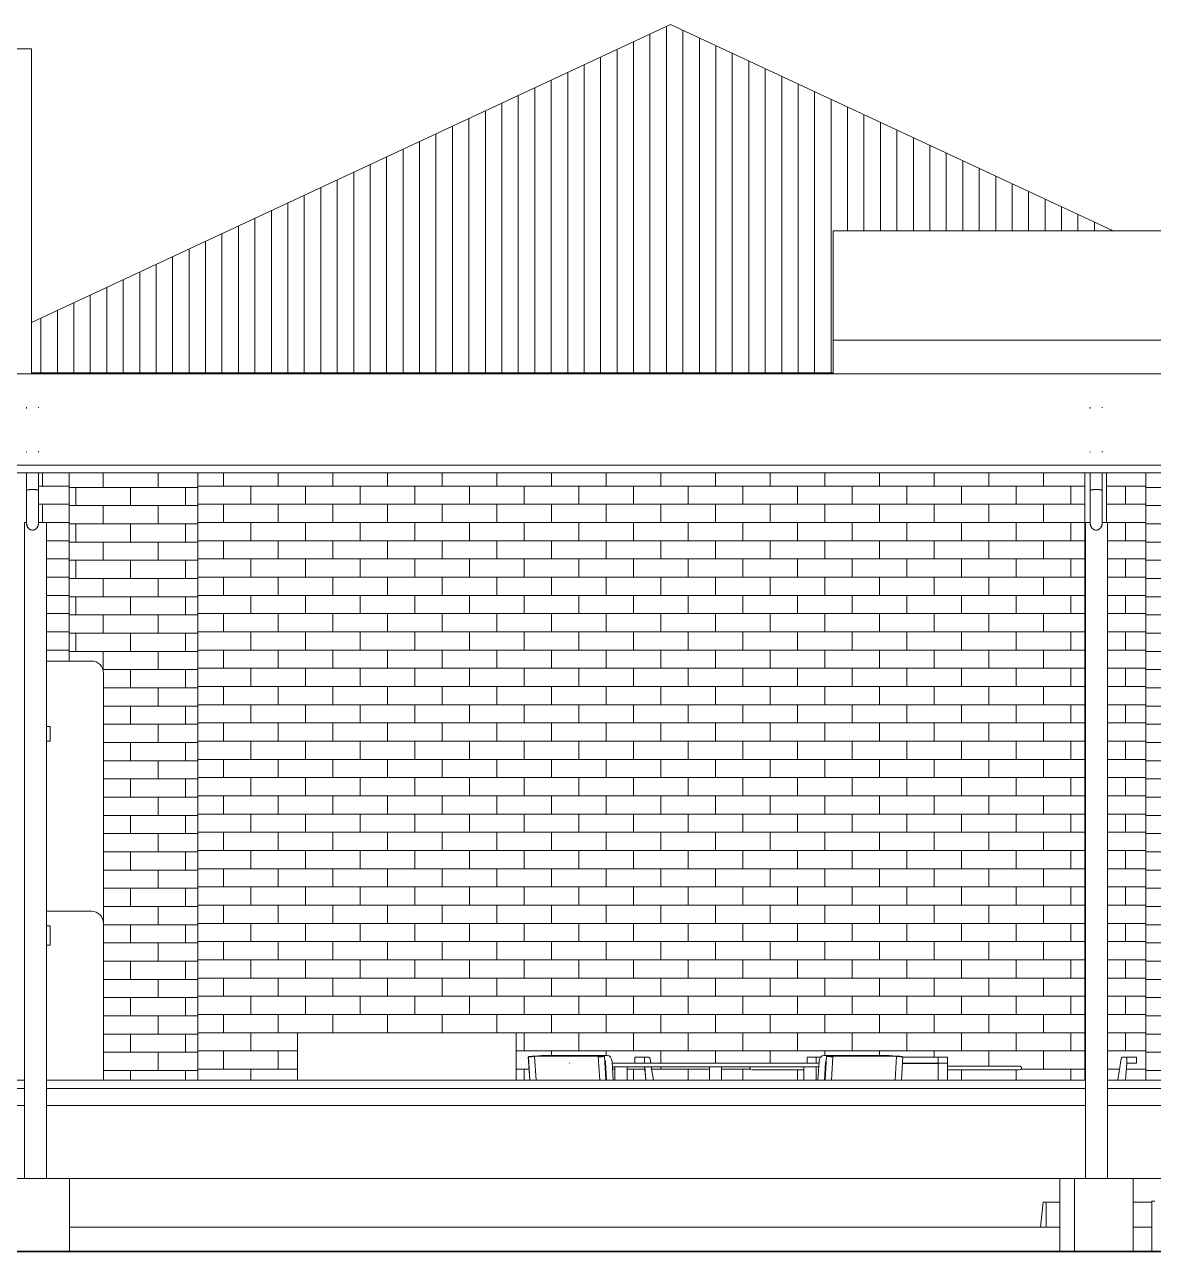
# Model space of a CAD drawing. Header units: inches. Extents: x 22 to 382261, y 22 to 371281.
# Drawn here: x 193110 to 197756, y 140255 to 145305 of the extents above; entities that cross this region are included whole.
import ezdxf

# ---------------------------------------------------------------- set-up
doc = ezdxf.new("R2010")
doc.units = ezdxf.units.IN
doc.header["$MEASUREMENT"] = 0
for name, color, linetype, lineweight in [('A-FLOR', 192, 'Continuous', 9), ('A-GENM', 13, 'Continuous', 9), ('A-GLAZ-CURT', 52, 'Continuous', 9), ('A-ROOF', 132, 'Continuous', 9), ('A-ROOF-OTLN', 132, 'Continuous', 9), ('A-ROOF-PATT', 132, 'Continuous', 9), ('A-WALL', 113, 'Continuous', 9), ('A-WALL-PATT', 111, 'Continuous', 9), ('I-FURN', 30, 'Continuous', 9), ('Q-CASE', 31, 'Continuous', 9)]:
    doc.layers.add(name, color=color, linetype=linetype, lineweight=lineweight)
pattern_1 = [(0, (609.6, 300), (0, 75), []), (90, (609.6, 300), (-112.5, 75), [75, -75])]

# ---------------------------------------------------------------- blocks, each defined once
blk = doc.blocks.new('Casework 1 - Casework 1-382926-Right Side Elevation')
at = {"layer": 'Q-CASE'}
for p, q in [((-27404.6, 3289.4), (-27404.6, 3292)), ((-27354.6, 3293.4), (-27354.6, 3292.4)), ((-27354.6, 3289.4), (-27354.6, 3292)), ((-23027.4, 3289.4), (-23027.4, 3292)), ((-22977.4, 3293.4), (-22977.4, 3292.4)), ((-22977.4, 3289.4), (-22977.4, 3292)), ((-27354.6, 3000), (-27354.6, 3189.7)), ((-22977.4, 3000), (-22977.4, 3189.7)), ((-27404.6, 3155.2), (-27404.6, 3160.7)), ((-27404.6, 3155.2), (-27404.6, 3000)), ((-27404.6, 3131.2), (-27404.6, 3000)), ((-27354.6, 3000), (-27354.6, 3131.2)), ((-23027.4, 3155.2), (-23027.4, 3160.7)), ((-23027.4, 3155.2), (-23027.4, 3000)), ((-23027.4, 3131.2), (-23027.4, 3000)), ((-22977.4, 3000), (-22977.4, 3131.2)), ((-27412.5, 3000), (-27412.5, 300)), ((-27404.5, 3000), (-27412.5, 3000)), ((-27322.5, 3000), (-27353.1, 3000)), ((-27322.5, 300), (-27322.5, 3000)), ((-23046.1, 3000), (-23046.1, 300)), ((-23027.2, 3000), (-23046.1, 3000)), ((-22956.1, 3000), (-22977.3, 3000)), ((-22956.1, 300), (-22956.1, 3000)), ((-27469.4, 300), (-27226.8, 300)), ((-27226.8, 0), (-27226.8, 300)), ((-23152.7, 300), (-23092.2, 300)), ((-23152.7, 300), (-23152.7, 0)), ((-23092.2, 300), (-22849.6, 300)), ((-23092.2, 0), (-23092.2, 300)), ((-22849.6, 0), (-22849.6, 300)), ((-23220.4, 203.3), (-23232.1, 100)), ((-23208.3, 203.3), (-23220.4, 203.3)), ((-23208.3, 100), (-23208.3, 203.3)), ((-23208.3, 203.3), (-23152.7, 203.3)), ((-22849.6, 203.3), (-22772.8, 203.3)), ((-22760.7, 207.1), (-22772.8, 207.1)), ((-22772.8, 207.1), (-22772.8, 0)), ((-27226.8, 100), (-23152.7, 100)), ((-22849.6, 100), (-22772.8, 100))]:
    blk.add_line(p, q, dxfattribs=at)
at = {"layer": 'Q-CASE', "flags": 128}
for points in [[(-27404.6, 3473.1), (-27404.5, 3474.1), (-27404.4, 3475.1)], [(-27404.6, 3469.2), (-27404.6, 3472), (-27404.6, 3472.1)], [(-27354.7, 3474.4), (-27354.6, 3473.4), (-27354.6, 3472.4), (-27354.6, 3472.1)], [(-23027.4, 3473.1), (-23027.3, 3474.1), (-23027.2, 3475.1)], [(-23027.4, 3469.2), (-23027.4, 3472), (-23027.4, 3472.1)], [(-22977.5, 3474.4), (-22977.4, 3473.4), (-22977.4, 3472.4), (-22977.4, 3472.1)], [(-27404.6, 3195), (-27404.6, 3200.3), (-27404.6, 3204.7)], [(-27404.6, 3204.7), (-27404.6, 3167.6), (-27404.6, 3131.2)], [(-27404.6, 3204.7), (-27404.6, 3184.3), (-27404.6, 3156), (-27404.6, 3124.5), (-27404.6, 3089.8), (-27404.6, 3052.1), (-27404.6, 3011.4), (-27404.6, 3000)], [(-27404.6, 3000), (-27404.6, 3041.5), (-27404.6, 3080), (-27404.6, 3115.5), (-27404.6, 3147.9), (-27404.6, 3177.1), (-27404.6, 3203)], [(-27354.6, 3131.2), (-27354.6, 3177.8), (-27354.6, 3204.7)], [(-23027.4, 3195), (-23027.4, 3200.3), (-23027.4, 3204.7)], [(-23027.4, 3204.7), (-23027.4, 3167.6), (-23027.4, 3131.2)], [(-23027.4, 3204.7), (-23027.4, 3184.3), (-23027.4, 3156), (-23027.4, 3124.5), (-23027.4, 3089.8), (-23027.4, 3052.1), (-23027.4, 3011.4), (-23027.4, 3000)], [(-23027.4, 3000), (-23027.4, 3041.5), (-23027.4, 3080), (-23027.4, 3115.5), (-23027.4, 3147.9), (-23027.4, 3177.1), (-23027.4, 3203)], [(-22977.4, 3131.2), (-22977.4, 3177.8), (-22977.4, 3204.7)], [(-27354.6, 3000), (-27354.6, 3041.5), (-27354.6, 3055.5)], [(-22977.4, 3000), (-22977.4, 3041.5), (-22977.4, 3055.5)]]:
    blk.add_lwpolyline(points, dxfattribs=at)
at = {"layer": 'Q-CASE'}
for centre in [(-27374.6, 3000), (-22997.4, 3000)]:
    blk.add_ellipse(centre, major_axis=(20, 0), ratio=0.642788, start_param=6.14544, end_param=6.283185, dxfattribs=at)
for points, knots in [([(-27404.3, 3130.5), (-27404.4, 3130.6), (-27404.6, 3130.8), (-27404.6, 3131.2), (-27404.6, 3131.5), (-27404.4, 3131.8), (-27404.1, 3132.2), (-27403.6, 3132.5), (-27403.1, 3132.8), (-27402.7, 3133), (-27402.3, 3133.1), (-27401.9, 3133.3), (-27401.3, 3133.5), (-27400.4, 3133.8), (-27399.4, 3134), (-27398.5, 3134.2), (-27397.8, 3134.3), (-27397, 3134.5), (-27396, 3134.6), (-27394.5, 3134.9), (-27392.9, 3135.1), (-27391.4, 3135.3), (-27390.3, 3135.3), (-27389.1, 3135.4), (-27387.5, 3135.4), (-27384.5, 3135.5), (-27381.6, 3135.6), (-27379.6, 3135.7)], [-0.5555556, -0.5555556, -0.5555556, -0.5555556, -0.5277778, -0.5, -0.4722222, -0.4444444, -0.4166667, -0.3888889, -0.3611111, -0.3472222, -0.3333333, -0.3194444, -0.3055556, -0.2777778, -0.25, -0.2361111, -0.2222222, -0.2083333, -0.1944444, -0.1666667, -0.1388889, -0.125, -0.1111111, -0.0972222, -0.0833333, -0.0555556, 0, 0, 0, 0]), ([(-27379.6, 3135.7), (-27377.6, 3135.6), (-27374.7, 3135.5), (-27371.7, 3135.4), (-27370.1, 3135.4), (-27368.9, 3135.3), (-27367.8, 3135.3), (-27366.3, 3135.1), (-27364.7, 3134.9), (-27363.3, 3134.6), (-27362.2, 3134.5), (-27361.4, 3134.3), (-27360.7, 3134.2), (-27359.8, 3134), (-27358.8, 3133.8), (-27358, 3133.5), (-27357.4, 3133.3), (-27356.9, 3133.1), (-27356.5, 3133), (-27356.1, 3132.8), (-27355.6, 3132.5), (-27355.2, 3132.2), (-27354.8, 3131.8), (-27354.6, 3131.5), (-27354.6, 3131.2), (-27354.7, 3130.8), (-27354.8, 3130.6), (-27354.9, 3130.5)], [-1, -1, -1, -1, -0.9444444, -0.9166667, -0.9027778, -0.8888889, -0.875, -0.8611111, -0.8333333, -0.8055556, -0.7916667, -0.7777778, -0.7638889, -0.75, -0.7222222, -0.6944444, -0.6805556, -0.6666667, -0.6527778, -0.6388889, -0.6111111, -0.5833333, -0.5555556, -0.5277778, -0.5, -0.4722222, -0.4444444, -0.4444444, -0.4444444, -0.4444444]), ([(-23027.1, 3130.5), (-23027.2, 3130.6), (-23027.4, 3130.8), (-23027.4, 3131.2), (-23027.4, 3131.5), (-23027.2, 3131.8), (-23026.9, 3132.2), (-23026.4, 3132.5), (-23025.9, 3132.8), (-23025.5, 3133), (-23025.1, 3133.1), (-23024.7, 3133.3), (-23024.1, 3133.5), (-23023.2, 3133.8), (-23022.2, 3134), (-23021.3, 3134.2), (-23020.6, 3134.3), (-23019.8, 3134.5), (-23018.8, 3134.6), (-23017.3, 3134.9), (-23015.7, 3135.1), (-23014.2, 3135.3), (-23013.1, 3135.3), (-23011.9, 3135.4), (-23010.3, 3135.4), (-23007.3, 3135.5), (-23004.4, 3135.6), (-23002.4, 3135.7)], [-0.5555556, -0.5555556, -0.5555556, -0.5555556, -0.5277778, -0.5, -0.4722222, -0.4444444, -0.4166667, -0.3888889, -0.3611111, -0.3472222, -0.3333333, -0.3194444, -0.3055556, -0.2777778, -0.25, -0.2361111, -0.2222222, -0.2083333, -0.1944444, -0.1666667, -0.1388889, -0.125, -0.1111111, -0.0972222, -0.0833333, -0.0555556, 0, 0, 0, 0]), ([(-23002.4, 3135.7), (-23000.4, 3135.6), (-22997.5, 3135.5), (-22994.5, 3135.4), (-22992.9, 3135.4), (-22991.7, 3135.3), (-22990.6, 3135.3), (-22989.1, 3135.1), (-22987.5, 3134.9), (-22986, 3134.6), (-22985, 3134.5), (-22984.2, 3134.3), (-22983.5, 3134.2), (-22982.6, 3134), (-22981.6, 3133.8), (-22980.8, 3133.5), (-22980.2, 3133.3), (-22979.7, 3133.1), (-22979.3, 3133), (-22978.9, 3132.8), (-22978.4, 3132.5), (-22977.9, 3132.2), (-22977.6, 3131.8), (-22977.4, 3131.5), (-22977.4, 3131.2), (-22977.5, 3130.8), (-22977.6, 3130.6), (-22977.7, 3130.5)], [-1, -1, -1, -1, -0.9444444, -0.9166667, -0.9027778, -0.8888889, -0.875, -0.8611111, -0.8333333, -0.8055556, -0.7916667, -0.7777778, -0.7638889, -0.75, -0.7222222, -0.6944444, -0.6805556, -0.6666667, -0.6527778, -0.6388889, -0.6111111, -0.5833333, -0.5555556, -0.5277778, -0.5, -0.4722222, -0.4444444, -0.4444444, -0.4444444, -0.4444444]), ([(-27404.3, 3004.9), (-27404.4, 3004), (-27404.6, 3002.4), (-27404.6, 3000), (-27404.6, 2997.5), (-27404.3, 2995.1), (-27403.9, 2992.6), (-27403.4, 2990.2), (-27402.8, 2988.3), (-27402.3, 2986.7), (-27401.7, 2985.2), (-27400.8, 2983.3), (-27399.6, 2981.2), (-27398.5, 2979.4), (-27397.5, 2978.1), (-27396.8, 2977.2), (-27395.9, 2976.2), (-27394.8, 2975), (-27393.3, 2973.7), (-27391.3, 2972.2), (-27389.2, 2970.9), (-27386.9, 2969.9), (-27383.8, 2969), (-27381.3, 2968.6), (-27379.6, 2968.6)], [0.4444444, 0.4444444, 0.4444444, 0.4444444, 0.4722222, 0.5, 0.5277778, 0.5555556, 0.5833333, 0.6111111, 0.6388889, 0.6527778, 0.6666667, 0.6944444, 0.7222222, 0.75, 0.7638889, 0.7777778, 0.7916667, 0.8055556, 0.8333333, 0.8611111, 0.8888889, 0.9166667, 0.9444444, 1, 1, 1, 1]), ([(-27404.6, 2999.9), (-27404.6, 3000.8), (-27404.6, 3002.3), (-27404.5, 3003.8), (-27404.4, 3004.5)], [0.5, 0.5, 0.5, 0.5, 0.52777778, 0.54926593, 0.54926593, 0.54926593, 0.54926593]), ([(-27379.6, 2968.6), (-27377.9, 2968.6), (-27375.4, 2969), (-27372.3, 2969.9), (-27370.1, 2970.9), (-27367.9, 2972.2), (-27365.9, 2973.7), (-27364.4, 2975.1), (-27363.3, 2976.2), (-27362.5, 2977.2), (-27361.7, 2978.1), (-27360.7, 2979.4), (-27359.6, 2981.2), (-27358.4, 2983.3), (-27357.4, 2985.6), (-27356.5, 2987.9), (-27355.8, 2990.2), (-27355.3, 2992.6), (-27354.9, 2995.1), (-27354.7, 2997.5), (-27354.6, 3000), (-27354.7, 3002.4), (-27354.8, 3004), (-27354.9, 3004.9)], [0, 0, 0, 0, 0.0555556, 0.0833333, 0.1111111, 0.1388889, 0.1666667, 0.1944444, 0.2083333, 0.2222222, 0.2361111, 0.25, 0.2777778, 0.3055556, 0.3333333, 0.3611111, 0.3888889, 0.4166667, 0.4444444, 0.4722222, 0.5, 0.5277778, 0.5555556, 0.5555556, 0.5555556, 0.5555556]), ([(-23027.1, 3004.9), (-23027.2, 3004), (-23027.4, 3002.4), (-23027.4, 3000), (-23027.4, 2997.5), (-23027.1, 2995.1), (-23026.7, 2992.6), (-23026.2, 2990.2), (-23025.6, 2988.3), (-23025.1, 2986.7), (-23024.5, 2985.2), (-23023.6, 2983.3), (-23022.4, 2981.2), (-23021.3, 2979.4), (-23020.3, 2978.1), (-23019.6, 2977.2), (-23018.7, 2976.2), (-23017.6, 2975), (-23016.1, 2973.7), (-23014.1, 2972.2), (-23012, 2970.9), (-23009.7, 2969.9), (-23006.6, 2969), (-23004.1, 2968.6), (-23002.4, 2968.6)], [0.4444444, 0.4444444, 0.4444444, 0.4444444, 0.4722222, 0.5, 0.5277778, 0.5555556, 0.5833333, 0.6111111, 0.6388889, 0.6527778, 0.6666667, 0.6944444, 0.7222222, 0.75, 0.7638889, 0.7777778, 0.7916667, 0.8055556, 0.8333333, 0.8611111, 0.8888889, 0.9166667, 0.9444444, 1, 1, 1, 1]), ([(-23027.4, 2999.9), (-23027.4, 3000.8), (-23027.4, 3002.3), (-23027.3, 3003.8), (-23027.2, 3004.5)], [0.5, 0.5, 0.5, 0.5, 0.52777778, 0.54926593, 0.54926593, 0.54926593, 0.54926593]), ([(-23002.4, 2968.6), (-23000.7, 2968.6), (-22998.2, 2969), (-22995.1, 2969.9), (-22992.9, 2970.9), (-22990.7, 2972.2), (-22988.7, 2973.7), (-22987.2, 2975.1), (-22986.1, 2976.2), (-22985.2, 2977.2), (-22984.5, 2978.1), (-22983.5, 2979.4), (-22982.4, 2981.2), (-22981.2, 2983.3), (-22980.2, 2985.6), (-22979.3, 2987.9), (-22978.6, 2990.2), (-22978.1, 2992.6), (-22977.7, 2995.1), (-22977.5, 2997.5), (-22977.4, 3000), (-22977.5, 3002.4), (-22977.6, 3004), (-22977.7, 3004.9)], [0, 0, 0, 0, 0.0555556, 0.0833333, 0.1111111, 0.1388889, 0.1666667, 0.1944444, 0.2083333, 0.2222222, 0.2361111, 0.25, 0.2777778, 0.3055556, 0.3333333, 0.3611111, 0.3888889, 0.4166667, 0.4444444, 0.4722222, 0.5, 0.5277778, 0.5555556, 0.5555556, 0.5555556, 0.5555556])]:
    blk.add_open_spline(points, degree=3, knots=knots, dxfattribs=at)
blk = doc.blocks.new('Roofs 1 - Roofs 1-397225-Right Side Elevation')
at = {"layer": 'A-ROOF'}
for p, q in [((-14665.4, 3612.1), (-28418.6, 3612.1)), ((-28418.6, 3235.5), (-14505, 3235.5)), ((-28418.6, 3204.7), (-14508.7, 3204.7))]:
    blk.add_line(p, q, dxfattribs=at)
blk = doc.blocks.new('Casework 4 - Casework 4-487880-Right Side Elevation')
at = {"layer": 'Q-CASE'}
for p, q in [((-27412.5, 705), (-28418.6, 705)), ((-28418.6, 670), (-27412.5, 670)), ((-27322.8, 670), (-23046.1, 670)), ((-23046.1, 705), (-27322.5, 705)), ((-22956.5, 670), (-21637.2, 670)), ((-21637.2, 705), (-22956.1, 705)), ((-21637.2, 670), (-21637.2, 705)), ((-21637.2, 705), (-19927.6, 705)), ((-21637.2, 670), (-19927.6, 670)), ((-19927.6, 670), (-19927.6, 705)), ((-28418.6, 600), (-27412.5, 600)), ((-27322.8, 600), (-23046.1, 600)), ((-22956.4, 600), (-21645.2, 600)), ((-21654.2, 300), (-21654.2, 600)), ((-21645.2, 600), (-19963.6, 600)), ((-20003.6, 300), (-20003.6, 600)), ((-20003.6, 600), (-20003.6, 519.2))]:
    blk.add_line(p, q, dxfattribs=at)
blk.add_arc((-19897.4, 621.7), 69.7, 136.095, 198.1379, dxfattribs=at)
blk.add_open_spline([(-21645.2, 600), (-21645.8, 608), (-21646.3, 624.9), (-21645.1, 649.8), (-21642.9, 664), (-21641.6, 670)], degree=3, dxfattribs=at)
blk = doc.blocks.new('Casework 23 - Casework 23-687365-Right Side Elevation')
at = {"layer": 'Q-CASE'}
h = blk.add_hatch(dxfattribs=at)
h.set_pattern_fill('FP_6', color=256, style=0, pattern_type=2)
h.set_pattern_definition(pattern_1)
h.paths.add_polyline_path([(-27087.2, 705), (-26698.8, 705), (-26698.8, 3204.7), (-27228.8, 3204.7), (-27228.8, 2430), (-27124.3, 2428.3), (-27112.2, 2423.3), (-27101.8, 2415.4), (-27093.9, 2405), (-27088.9, 2392.9), (-27087.2, 2377.9), (-27087.2, 711.2)])
h = blk.add_hatch(dxfattribs=at)
h.set_pattern_fill('FP_6', color=256, style=0, pattern_type=2)
h.set_pattern_definition(pattern_1)
h.paths.add_polyline_path([(-22716, 705), (-22278.8, 705), (-22278.8, 1024.7), (-22297.4, 1024.7), (-22297.4, 1050.1), (-22278.8, 1050.1), (-22278.8, 3204.7), (-22798.8, 3204.7), (-22798.8, 705)])
for p, q in [((-27228.8, 2430), (-27228.8, 3204.7)), ((-26698.8, 705), (-26698.8, 3204.7)), ((-22798.8, 705), (-22798.8, 3204.7))]:
    blk.add_line(p, q, dxfattribs=at)
blk = doc.blocks.new('Back wall - ASB FREESTANDING GLASS BACK WALL 2-701475-Right Side Elevation')
at = {"layer": 'A-GENM'}
for p, q in [((-27137.2, 2430), (-27322.5, 2430)), ((-27087.2, 1350), (-27087.2, 2380)), ((-27322.5, 2160), (-27307.2, 2160)), ((-27307.2, 2100), (-27307.2, 2160)), ((-27307.2, 2100), (-27322.5, 2100)), ((-27137.2, 1400), (-27322.5, 1400)), ((-27322.5, 1340), (-27307.2, 1340)), ((-27307.2, 1340), (-27307.2, 1260)), ((-27087.2, 705), (-27087.2, 1350)), ((-27307.2, 1260), (-27322.5, 1260))]:
    blk.add_line(p, q, dxfattribs=at)
for centre in [(-27137.2, 2380), (-27137.2, 1350)]:
    blk.add_arc(centre, 50, 360, 90, dxfattribs=at)
blk = doc.blocks.new('System Panel - Glazed-836453-Right Side Elevation')
at = {"layer": 'A-GLAZ-CURT'}
for p, q in [((-27383.7, 4950), (-28418.6, 4950)), ((-27383.7, 3611.9), (-27383.7, 4950))]:
    blk.add_line(p, q, dxfattribs=at)
blk = doc.blocks.new('Casework 26 - Casework 23-692853-Right Side Elevation')
at = {"layer": 'Q-CASE'}
for p, q in [((-23049.2, 705), (-23049.2, 3204.7)), ((-22960.3, 3000), (-22960.3, 3204.7)), ((-16788.8, 700), (-16788.8, 3204.7)), ((-16699.9, 700), (-16699.9, 3204.7)), ((-12458.8, 700), (-12458.8, 3204.7)), ((-12369.9, 700), (-12369.9, 3204.7))]:
    blk.add_line(p, q, dxfattribs=at)
blk = doc.blocks.new('DFXFCFB - Dining_Table_9162-V38-Right Side Elevation')
at = {"layer": 'I-FURN'}
for p, q in [((-24846.1, 800.1), (-24900.6, 800.1)), ((-24900.6, 800.1), (-24900.6, 775)), ((-24861.8, 800.1), (-24900.6, 800.1)), ((-24900.6, 800.1), (-24900.6, 775)), ((-24861.8, 775), (-24861.8, 800.1)), ((-24860.7, 760), (-24855.8, 705)), ((-24860.5, 760), (-24855.7, 705)), ((-24835.4, 775), (-24838.1, 792.1)), ((-24835.4, 775), (-24838.1, 792.1)), ((-24824.4, 705), (-24833.1, 760)), ((-24824.3, 705), (-24833.1, 760)), ((-24192.2, 775), (-24192.2, 800.1)), ((-24192.2, 800.1), (-24154.1, 800.1)), ((-24192.2, 775), (-24192.2, 800.1)), ((-24192.2, 800.1), (-24134.7, 800.1)), ((-24154.1, 800.1), (-24154.1, 775)), ((-24154.1, 705), (-24154.1, 760)), ((-23800.3, 773.8), (-23652.5, 773.8)), ((-23614.4, 774.7), (-23800.2, 774.7)), ((-23798.6, 800.1), (-23614.4, 800.1)), ((-23652.5, 774.7), (-23652.5, 800.1)), ((-23652.5, 800.1), (-23614.4, 800.1)), ((-23652.5, 774.7), (-23614.4, 774.7)), ((-23652.5, 773.8), (-23652.5, 705)), ((-23614.4, 800.1), (-23614.4, 774.7)), ((-23614.4, 800.1), (-23614.4, 774.7)), ((-23614.4, 774.7), (-23614.4, 705)), ((-23614.4, 762), (-23322.5, 762)), ((-23322.5, 762), (-23614.4, 762)), ((-23322.5, 762), (-23614.4, 762)), ((-23319, 762), (-23320, 762)), ((-23317.5, 762), (-23318.2, 762)), ((-22899.5, 792.1), (-22913.3, 705)), ((-22899.5, 792.1), (-22913.2, 705)), ((-22837, 800.1), (-22891.5, 800.1)), ((-22881.9, 705), (-22875.9, 774.7)), ((-22881.8, 705), (-22875.7, 773.8)), ((-22837, 800.1), (-22875.9, 800.1)), ((-22875.9, 800.1), (-22875.9, 774.7)), ((-22875.9, 774.7), (-22837, 774.7)), ((-22875.9, 774.7), (-22837, 774.7)), ((-22837, 774.7), (-22837, 800.1)), ((-22837, 774.7), (-22837, 800.1)), ((-24204.9, 747), (-24415.1, 747)), ((-24415.1, 747), (-24204.9, 747)), ((-24415.1, 747), (-24204.9, 747)), ((-23322.5, 747), (-23614.4, 747)), ((-23614.4, 747), (-23322.5, 747)), ((-23614.4, 747), (-23322.5, 747))]:
    blk.add_line(p, q, dxfattribs=at)
at = {"layer": 'I-FURN', "flags": 128}
for points in [[(-24427, 757.3), (-24426.9, 757.6), (-24426.8, 757.9), (-24426.7, 758.2), (-24426.5, 758.4), (-24426.3, 758.7), (-24426.2, 758.9), (-24426, 759.2), (-24425.8, 759.4), (-24425.6, 759.6), (-24425.4, 759.8), (-24425.2, 760)], [(-23317.5, 762), (-23317.5, 762), (-23317.5, 762), (-23317.5, 762), (-23317.6, 762), (-23317.6, 762), (-23317.6, 762), (-23317.7, 762), (-23317.8, 762), (-23317.8, 762), (-23317.9, 762), (-23318, 762), (-23318.1, 762), (-23318.2, 762), (-23318.3, 762), (-23318.4, 762), (-23318.5, 762), (-23318.6, 762), (-23318.7, 762), (-23318.9, 762), (-23319, 762), (-23319.2, 762), (-23319.3, 762), (-23319.5, 762), (-23319.6, 762), (-23319.8, 762), (-23320, 762), (-23320.1, 762), (-23320.3, 762), (-23320.5, 762), (-23320.7, 762), (-23320.9, 762), (-23321.1, 762), (-23321.3, 762), (-23321.5, 762), (-23321.7, 762), (-23321.9, 762), (-23322, 762), (-23322.2, 762), (-23322.4, 762), (-23322.5, 762)], [(-23317.9, 762), (-23317.8, 762), (-23317.8, 762), (-23317.7, 762), (-23317.7, 762), (-23317.6, 762), (-23317.6, 762), (-23317.5, 762), (-23317.5, 762), (-23317.5, 762), (-23317.5, 762)], [(-23317.5, 762), (-23317.2, 762), (-23316.9, 762), (-23316.6, 761.9), (-23316.3, 761.9), (-23316, 761.9), (-23315.7, 761.8), (-23315.4, 761.7), (-23315.1, 761.6), (-23314.9, 761.5), (-23314.6, 761.4), (-23314.3, 761.3), (-23314, 761.2), (-23313.8, 761), (-23313.5, 760.9), (-23313.3, 760.7), (-23313, 760.5), (-23312.8, 760.3), (-23312.6, 760.1), (-23312.3, 759.9), (-23312.1, 759.7), (-23311.9, 759.5), (-23311.7, 759.3), (-23311.5, 759), (-23311.4, 758.8), (-23311.2, 758.6), (-23311, 758.3), (-23310.9, 758), (-23310.8, 757.8), (-23310.6, 757.5), (-23310.5, 757.2)], [(-24423.8, 748), (-24424.1, 748.1), (-24424.3, 748.3), (-24424.6, 748.5), (-24424.8, 748.7), (-24425, 748.9), (-24425.3, 749.1), (-24425.5, 749.3), (-24425.7, 749.5), (-24425.9, 749.7), (-24426.1, 750), (-24426.2, 750.2), (-24426.4, 750.4), (-24426.6, 750.7), (-24426.7, 751), (-24426.9, 751.2), (-24427, 751.5), (-24427.1, 751.8), (-24427.2, 752.1), (-24427.3, 752.3), (-24427.4, 752.6), (-24427.4, 752.9), (-24427.5, 753.2), (-24427.5, 753.5), (-24427.6, 753.8), (-24427.6, 754.1), (-24427.6, 754.4), (-24427.6, 754.7), (-24427.6, 755), (-24427.6, 755.3), (-24427.5, 755.6), (-24427.5, 755.9), (-24427.4, 756.2)], [(-24420.1, 747), (-24420.1, 747), (-24420.1, 747), (-24420.1, 747), (-24420, 747), (-24420, 747), (-24420, 747), (-24419.9, 747), (-24419.8, 747), (-24419.8, 747), (-24419.7, 747), (-24419.6, 747), (-24419.5, 747), (-24419.4, 747), (-24419.3, 747), (-24419.2, 747), (-24419.1, 747), (-24419, 747), (-24418.9, 747), (-24418.7, 747), (-24418.6, 747), (-24418.4, 747), (-24418.3, 747), (-24418.1, 747), (-24418, 747), (-24417.8, 747), (-24417.6, 747), (-24417.5, 747), (-24417.3, 747), (-24417.1, 747), (-24416.9, 747), (-24416.7, 747), (-24416.5, 747), (-24416.3, 747), (-24416.1, 747), (-24416, 747), (-24415.8, 747), (-24415.6, 747), (-24415.4, 747), (-24415.2, 747), (-24415.1, 747)], [(-23322.5, 747), (-23322.3, 747), (-23322.1, 747), (-23321.9, 747), (-23321.7, 747), (-23321.5, 747), (-23321.3, 747), (-23321.1, 747), (-23320.9, 747), (-23320.7, 747), (-23320.6, 747), (-23320.4, 747), (-23320.2, 747), (-23320, 747), (-23319.8, 747), (-23319.7, 747), (-23319.5, 747), (-23319.4, 747), (-23319.2, 747), (-23319.1, 747), (-23318.9, 747), (-23318.8, 747), (-23318.6, 747), (-23318.5, 747), (-23318.4, 747), (-23318.3, 747), (-23318.2, 747), (-23318.1, 747), (-23318, 747), (-23317.9, 747), (-23317.8, 747), (-23317.8, 747), (-23317.7, 747), (-23317.7, 747), (-23317.6, 747), (-23317.6, 747), (-23317.5, 747), (-23317.5, 747), (-23317.5, 747), (-23317.5, 747)], [(-23310.2, 756.4), (-23310.2, 756.1), (-23310.1, 755.8), (-23310.1, 755.5), (-23310, 755.2), (-23310, 754.9), (-23310, 754.6), (-23310, 754.3), (-23310, 754), (-23310, 753.7), (-23310.1, 753.4), (-23310.1, 753.1), (-23310.2, 752.8), (-23310.3, 752.5), (-23310.4, 752.2), (-23310.5, 751.9), (-23310.6, 751.7), (-23310.7, 751.4), (-23310.8, 751.1), (-23311, 750.8), (-23311.1, 750.6), (-23311.3, 750.3), (-23311.4, 750.1), (-23311.6, 749.8), (-23311.8, 749.6), (-23312, 749.4), (-23312.2, 749.2), (-23312.4, 749), (-23312.7, 748.8), (-23312.9, 748.6), (-23313.1, 748.4), (-23313.4, 748.2), (-23313.6, 748.1)]]:
    blk.add_lwpolyline(points, dxfattribs=at)
at = {"layer": 'I-FURN'}
for centre, start, end in [((-24846.1, 792.1), 15, 90), ((-24846.1, 792.1), 15, 90), ((-24846.1, 792.1), 360, 90), ((-24846.1, 792.1), 360, 90), ((-24846.1, 792.1), 15, 90), ((-24846.1, 792.1), 360, 90), ((-24846.1, 792.1), 15, 90), ((-24846.1, 792.1), 15, 90), ((-24846.1, 792.1), 15, 90), ((-24846.1, 792.1), 15, 90), ((-24846.1, 792.1), 15, 90), ((-24846.1, 792.1), 15, 90), ((-22891.5, 792.1), 90, 180), ((-22891.5, 792.1), 90, 165), ((-22891.5, 792.1), 90, 165), ((-22891.5, 792.1), 90, 165), ((-22891.5, 792.1), 90, 165), ((-22891.5, 792.1), 90, 165), ((-22891.5, 792.1), 90, 165), ((-22891.5, 792.1), 90, 165), ((-22891.5, 792.1), 90, 165), ((-22891.5, 792.1), 90, 165), ((-22891.5, 792.1), 90, 165), ((-22891.5, 792.1), 90, 165)]:
    blk.add_arc(centre, 7.98, start, end, dxfattribs=at)
blk = doc.blocks.new('Table Dining 7 - 0002 Dining Table-796804-Right Side Elevation')
at = {"layer": 'I-FURN'}
for p, q in [((-25169.3, 775), (-25169, 775)), ((-24144.5, 775), (-24993.1, 775)), ((-24144.5, 775), (-24993.1, 775)), ((-24993.1, 760), (-24144.5, 760)), ((-24993.1, 760), (-24144.5, 760)), ((-24982.7, 760), (-24982.7, 705)), ((-24932.7, 705), (-24932.7, 760)), ((-24593.8, 760), (-24593.8, 705)), ((-24543.8, 705), (-24543.8, 760)), ((-24204.9, 760), (-24204.9, 705)), ((-24154.9, 705), (-24154.9, 760)), ((-23968.3, 760), (-23968.6, 760))]:
    blk.add_line(p, q, dxfattribs=at)
at = {"layer": 'I-FURN', "flags": 128}
for points in [[(-24144.5, 775), (-24161.8, 775), (-24179.8, 775), (-24198.4, 775), (-24217.6, 775), (-24237.3, 775), (-24257.5, 775), (-24278.3, 775), (-24299.5, 775), (-24321.2, 775), (-24343.2, 775), (-24365.7, 775), (-24388.4, 775), (-24411.4, 775), (-24434.7, 775), (-24458.2, 775), (-24481.9, 775), (-24505.7, 775), (-24529.6, 775), (-24553.6, 775), (-24577.6, 775), (-24601.5, 775), (-24625.5, 775), (-24649.3, 775), (-24673, 775), (-24696.6, 775), (-24719.9, 775), (-24743, 775), (-24765.8, 775), (-24788.3, 775), (-24810.5, 775), (-24832.3, 775), (-24853.6, 775), (-24874.5, 775), (-24894.9, 775), (-24914.8, 775), (-24934.1, 775), (-24952.9, 775), (-24971, 775), (-24988.5, 775), (-24994.5, 775)], [(-24993.5, 760), (-24986.8, 760), (-24969.3, 760), (-24951.1, 760), (-24932.3, 760), (-24912.9, 760), (-24893, 760), (-24872.5, 760), (-24851.6, 760), (-24830.2, 760), (-24808.4, 760), (-24786.2, 760), (-24763.7, 760), (-24740.8, 760), (-24717.7, 760), (-24694.3, 760), (-24670.8, 760), (-24647.1, 760), (-24623.2, 760), (-24599.3, 760), (-24575.3, 760), (-24551.3, 760), (-24527.3, 760), (-24503.4, 760), (-24479.6, 760), (-24456, 760), (-24432.5, 760), (-24409.2, 760), (-24386.2, 760), (-24363.5, 760), (-24341.1, 760), (-24319.1, 760), (-24297.5, 760), (-24276.3, 760), (-24255.6, 760), (-24235.4, 760), (-24215.7, 760), (-24196.6, 760), (-24178.1, 760), (-24160.2, 760), (-24144.5, 760)]]:
    blk.add_lwpolyline(points, dxfattribs=at)
blk = doc.blocks.new('Chair-Breuer - Chair-Breuer-794005-Right Side Elevation')
at = {"layer": 'I-FURN'}
for p, q in [((-24147.5, 705), (-24142.8, 781.2)), ((-24123.2, 806.5), (-23853.8, 806.5)), ((-24115.9, 777.8), (-24120.4, 705)), ((-24111.6, 803.1), (-24117.7, 705)), ((-23827, 803.1), (-24096.4, 803.1)), ((-24092.2, 705), (-24086.2, 801.5)), ((-23825.4, 803.1), (-23852.3, 806.4)), ((-23823.6, 803.1), (-23829.7, 705)), ((-23804.3, 705), (-23798.3, 801.5))]:
    blk.add_line(p, q, dxfattribs=at)
for centre, major_axis, ratio, start_param, end_param in [((-24124.8, 781.2), (3.1, 25.2), 0.704416, 0.086936, 1.657732), ((-24098, 777.8), (3.1, 25.2), 0.704416, 1.134134, 1.657732), ((-24098.9, 802.3), (-12.7, 0.8), 0.061628, 5.499693, 8.641286), ((-24098.9, 802.3), (-12.7, 0.8), 0.061628, 2.358101, 5.499693), ((-23828.6, 777.8), (3.1, 25.2), 0.704416, 0, 0.086936), ((-23811, 802.3), (-12.7, 0.8), 0.061628, 5.499693, 8.641286), ((-23811, 802.3), (-12.7, 0.8), 0.061628, 2.358101, 5.499693)]:
    blk.add_ellipse(centre, major_axis=major_axis, ratio=ratio, start_param=start_param, end_param=end_param, dxfattribs=at)
blk = doc.blocks.new('Chair-Breuer - Chair-Breuer-V39-Right Side Elevation')
at = {"layer": 'I-FURN'}
for p, q in [((-25339.3, 801.5), (-25333.3, 705)), ((-25285.3, 806.4), (-25312.2, 803.1))]:
    blk.add_line(p, q, dxfattribs=at)
for start_param, end_param in [(0.783492, 3.141593), (0, 0.783492)]:
    blk.add_ellipse((-25326.6, 802.3), major_axis=(12.7, 0.8), ratio=0.061628, start_param=start_param, end_param=end_param, dxfattribs=at)
blk = doc.blocks.new('Chair-Breuer - Chair-Breuer-V40-Right Side Elevation')
at = {"layer": 'I-FURN'}
for p, q in [((-25339.1, 801.5), (-25333.2, 705)), ((-25307.7, 705), (-25313.8, 803.1)), ((-25285.3, 806.4), (-25312.2, 803.1)), ((-25041.2, 803.1), (-25310.6, 803.1)), ((-25283.8, 806.5), (-25014.4, 806.5)), ((-25051.2, 801.5), (-25045.2, 705)), ((-25019.8, 705), (-25025.8, 803.1)), ((-25017.2, 705), (-25021.7, 777.8)), ((-24994.8, 781.2), (-24990.1, 705))]:
    blk.add_line(p, q, dxfattribs=at)
for centre, major_axis, ratio, start_param, end_param in [((-25326.5, 802.3), (12.7, 0.8), 0.061628, 0.783492, 3.925085), ((-25326.5, 802.3), (12.7, 0.8), 0.061628, 3.925085, 7.066677), ((-25309, 777.8), (-3.1, 25.2), 0.704416, 6.196249, 6.283185), ((-25038.5, 802.3), (12.7, 0.8), 0.061628, 0.783492, 3.925085), ((-25038.5, 802.3), (12.7, 0.8), 0.061628, 3.925085, 7.066677), ((-25039.6, 777.8), (-3.1, 25.2), 0.704416, 4.625453, 5.149052), ((-25012.8, 781.2), (-3.1, 25.2), 0.704416, 4.625453, 6.196249)]:
    blk.add_ellipse(centre, major_axis=major_axis, ratio=ratio, start_param=start_param, end_param=end_param, dxfattribs=at)
blk = doc.blocks.new('Chair-Breuer - Chair-Breuer-V41-Right Side Elevation')
at = {"layer": 'I-FURN'}
blk.add_line((-23825.4, 803.1), (-23852.3, 806.4), dxfattribs=at)
for start_param, end_param in [(5.499693, 6.397291), (3.255699, 5.499693)]:
    blk.add_ellipse((-23811.2, 802.3), major_axis=(-12.7, 0.8), ratio=0.061628, start_param=start_param, end_param=end_param, dxfattribs=at)
blk = doc.blocks.new('Casework 27 - Casework 27-797434-Right Side Elevation')
at = {"layer": 'Q-CASE'}
for p, q in [((-26288.8, 900), (-25848.8, 900)), ((-26288.8, 705), (-26288.8, 900)), ((-25388.8, 900), (-25848.8, 900)), ((-25388.8, 705), (-25388.8, 900))]:
    blk.add_line(p, q, dxfattribs=at)

msp = doc.modelspace()

# ---------------------------------------------------------------- hatches: boundary and pattern name
at = {"layer": 'A-ROOF-PATT'}
h = msp.add_hatch(dxfattribs=at)
h.set_pattern_fill('FP_4', color=256, style=0, pattern_type=2)
h.set_pattern_definition([(90, (208622.925, 143267.484), (-67.742, 4e-15), [])])
h.paths.add_polyline_path([(193139.2, 143870.9), (196438.1, 143871), (196438.1, 144455.4), (197590.7, 144455.4), (195769.1, 145304.8), (193139.2, 144078.4), (193139.2, 144061.9)])
at = {"layer": 'A-WALL-PATT'}
h = msp.add_hatch(dxfattribs=at)
h.set_pattern_fill('FP_7', color=256, style=0, pattern_type=2)
h.set_pattern_definition([(0, (193409.12, 140555.38), (0, 75), []), (90, (193409.12, 140555.38), (-112.5, 75), [75, -75])])
h.paths.add_polyline_path([(193266, 142685.4), (193294.1, 142685.4), (193294.1, 143460.1), (193168.3, 143460.1), (193168.3, 143255.4), (193200.5, 143255.4), (193200.5, 142685.4)])
h = msp.add_hatch(dxfattribs=at)
h.set_pattern_fill('FP_2', color=256, style=0, pattern_type=2)
h.set_pattern_definition([(0, (190329.12, 140555.38), (0, 75), []), (90, (190329.12, 140555.38), (-112.5, 75), [75, -75])])
h.paths.add_polyline_path([(193824.1, 140960.4), (194234.1, 140961.5), (194234.1, 141155.4), (195134.1, 141155.4), (195134.1, 140960.4), (195189.7, 140960.4), (195184.6, 141057.2), (195197.3, 141058.5), (195209.1, 141057.5), (195210.8, 141057.9), (195214.6, 141058.8), (195251, 141061.8), (195512.1, 141060.5), (195518.4, 141057.6), (195525.8, 141045.7), (195529.9, 141030.4), (195622.3, 141030.4), (195622.3, 141055.5), (195676.8, 141055.5), (195684.5, 141049.6), (195687.5, 141030.4), (196330.7, 141030.4), (196330.7, 141055.5), (196388.2, 141055.5), (196393.5, 141059.6), (196399.7, 141061.8), (196681.4, 141060.3), (196707.6, 141058.7), (196724.5, 141056.6), (196724.6, 141055.5), (196908.6, 141054.4), (196908.6, 141017.4), (197205.4, 141016.4), (197212.7, 141011.8), (197209.1, 141004.6), (197208.9, 141003.3), (197200.4, 141002.4), (196908.6, 141002.4), (196908.6, 140960.4), (197473.7, 140960.4), (197473.7, 143460.1), (193824.1, 143460.1), (193824.1, 141204.7)])
h.paths.add_polyline_path([(197724.1, 140960.4), (197724.1, 143460.1), (197562.6, 143460.1), (197562.6, 143255.4), (197566.8, 143255.4), (197566.8, 140960.4), (197609.7, 140960.4), (197623.7, 141049.6), (197631.4, 141055.5), (197685.9, 141055.5), (197685.9, 141030.1), (197647.2, 141029.1), (197641.2, 140960.4), (197647.2, 140960.4)])
h.paths.add_polyline_path([(195532.8, 140960.4), (195540.2, 140960.4), (195540.2, 141015.4), (195529.4, 141015.4), (195532.4, 140966.6)])
h.paths.add_polyline_path([(195590.2, 140960.4), (195667.1, 140960.4), (195661.1, 141015.4), (195590.2, 141014.5), (195590.2, 140966.6)])
h.paths.add_polyline_path([(195723.6, 140960.4), (195929.1, 140960.4), (195929.1, 141015.4), (195689.9, 141015.4), (195698.6, 140960.4), (195719.4, 140960.4)])
h.paths.add_polyline_path([(196318, 140960.4), (196318, 141002.4), (196099.1, 141003.4), (196098.6, 141008), (196095.6, 141011.8), (196100.1, 141015.4), (195979.1, 141015.4), (195979.1, 140960.4), (196222.9, 140960.4)])

# ---------------------------------------------------------------- linework, layer by layer
at = {"layer": 'A-FLOR', "lineweight": 35}
msp.add_line((246172.8, 140255.4), (192104.4, 140255.4), dxfattribs=at)
at = {"layer": 'A-ROOF'}
for p, q in [((195769.1, 145304.8), (193139.2, 144078.4)), ((195769.1, 145304.8), (197590.7, 144455.4)), ((196438.1, 143867.3), (196438.1, 144455.4)), ((208458.3, 144455.4), (196438.1, 144455.4)), ((196438.1, 144005.4), (208458.3, 144005.4))]:
    msp.add_line(p, q, dxfattribs=at)
at = {"layer": 'A-ROOF-OTLN'}
msp.add_line((193139.2, 143870.9), (196438.1, 143870.9), dxfattribs=at)
at = {"layer": 'A-WALL'}
for p, q in [((197370.3, 140555.4), (193296.1, 140555.4)), ((198935.7, 140555.4), (197673.3, 140555.4))]:
    msp.add_line(p, q, dxfattribs=at)

# ---------------------------------------------------------------- block references
at = {"layer": 'A-GENM'}
msp.add_blockref('Back wall - ASB FREESTANDING GLASS BACK WALL 2-701475-Right Side Elevation', (220522.9, 140255.4), dxfattribs=at)
at = {"layer": 'A-GLAZ-CURT'}
msp.add_blockref('System Panel - Glazed-836453-Right Side Elevation', (220522.9, 140255.4), dxfattribs=at)
at = {"layer": 'A-ROOF'}
msp.add_blockref('Roofs 1 - Roofs 1-397225-Right Side Elevation', (220522.9, 140255.4), dxfattribs=at)
at = {"layer": 'I-FURN'}
for name in ['Chair-Breuer - Chair-Breuer-V40-Right Side Elevation', 'Chair-Breuer - Chair-Breuer-V39-Right Side Elevation', 'Table Dining 7 - 0002 Dining Table-796804-Right Side Elevation', 'DFXFCFB - Dining_Table_9162-V38-Right Side Elevation', 'Chair-Breuer - Chair-Breuer-794005-Right Side Elevation', 'Chair-Breuer - Chair-Breuer-V41-Right Side Elevation']:
    msp.add_blockref(name, (220522.9, 140255.4), dxfattribs=at)
at = {"layer": 'Q-CASE'}
for name in ['Casework 1 - Casework 1-382926-Right Side Elevation', 'Casework 23 - Casework 23-687365-Right Side Elevation', 'Casework 26 - Casework 23-692853-Right Side Elevation', 'Casework 27 - Casework 27-797434-Right Side Elevation', 'Casework 4 - Casework 4-487880-Right Side Elevation']:
    msp.add_blockref(name, (220522.9, 140255.4), dxfattribs=at)

doc.saveas('drawing.dxf')
